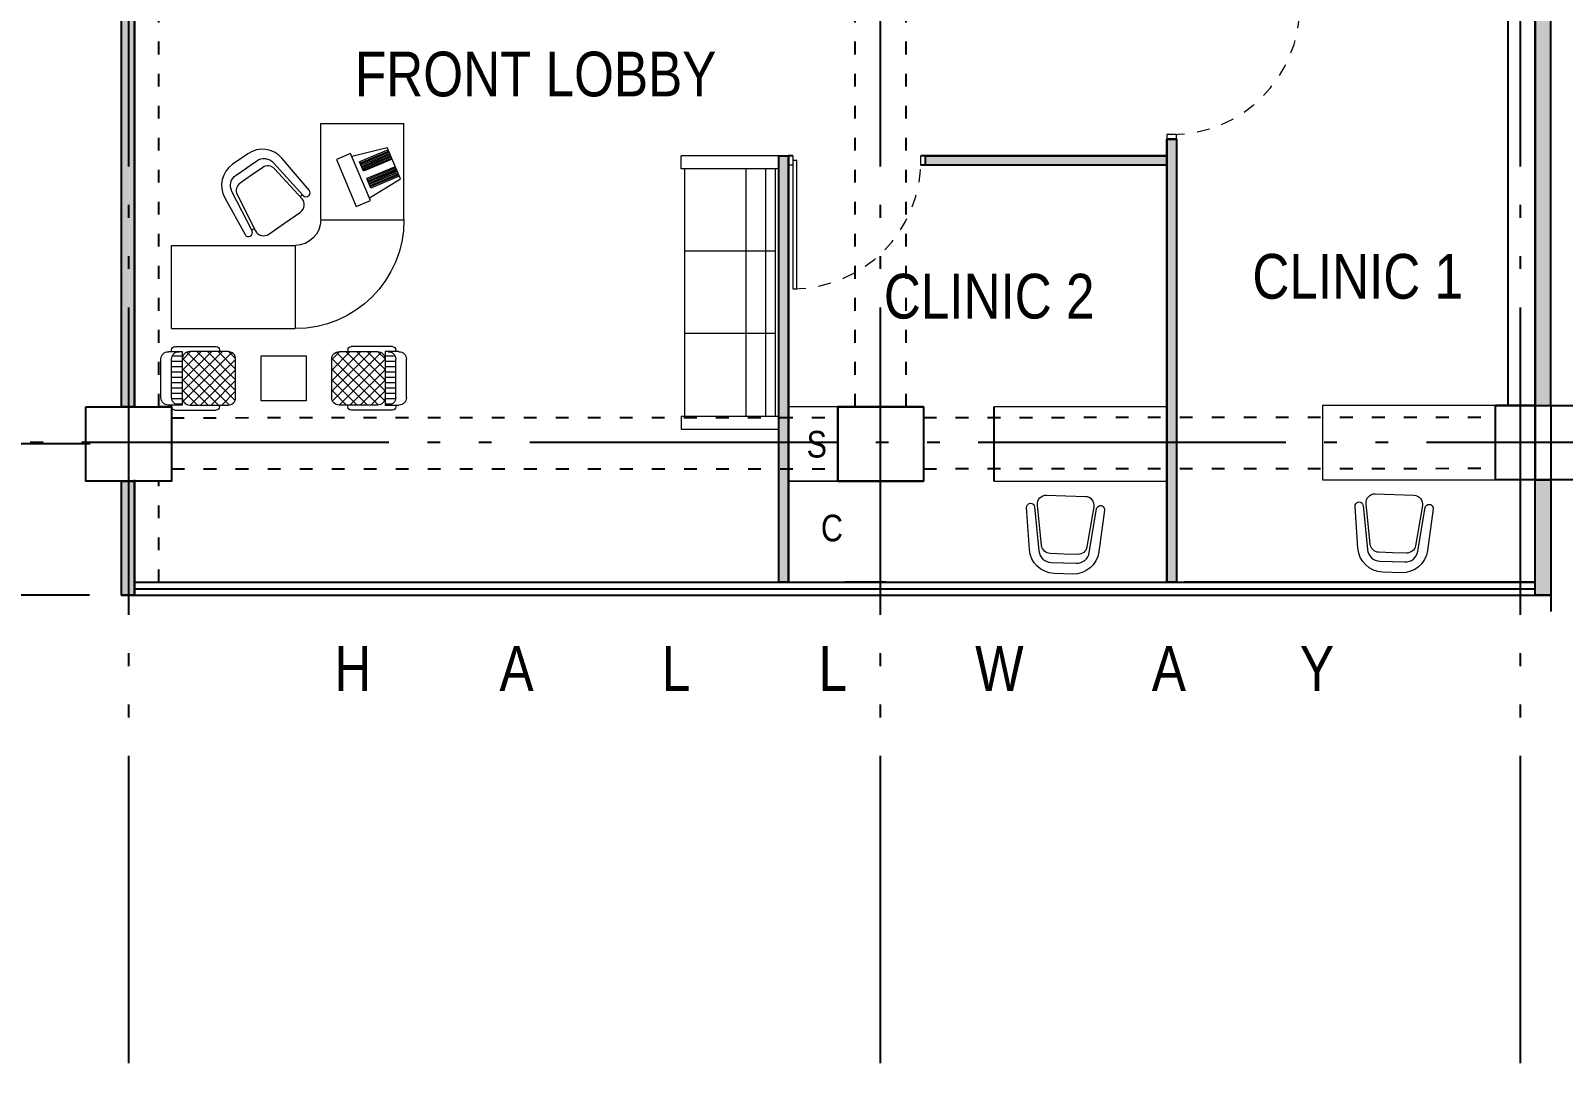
# Model space of a CAD drawing. Header units: metres. Extents: x 1770 to 2101, y 1850 to 1943.
# Drawn here: x 1782.74 to 1794.7, y 1882.57 to 1890.63 of the extents above; entities that cross this region are included whole.
import ezdxf

# ---------------------------------------------------------------- set-up
doc = ezdxf.new("R2010")
doc.units = ezdxf.units.M
for name, pattern in [('ACAD_ISO02W100', [15, 12, -3]), ('ACAD_ISO05W100', [33, 24, -3, 0, -3, 0, -3]), ('ACAD_ISO07W100', [3, 0, -3])]:
    doc.linetypes.add(name, pattern=pattern)
for name, color, linetype in [('AR-DIM 1', 7, 'Continuous'), ('COLUMN AND BEAMS', 160, 'Continuous'), ('LOLLIPOP', 80, 'ACAD_ISO05W100'), ('supurgelik', 31, 'Continuous'), ('WALLS', 30, 'Continuous')]:
    doc.layers.add(name, color=color, linetype=linetype)
doc.layers.add('DOOR', color=210, linetype='Continuous', lineweight=15)
doc.layers.add('TEFRIS1', color=161, linetype='Continuous', lineweight=15)
doc.styles.add('ATT', font='romans.shx')
doc.styles.get("Standard").update_dxf_attribs({"font": 'arial.ttf'})
doc.styles.add('style2', font='bahnschrift.ttf')
doc.dimstyles.new('Copy of 100', dxfattribs={"dimtxt": 0.2, "dimasz": 0.15, "dimexe": 0.18, "dimexo": 0.3, "dimgap": 0.09, "dimtad": 1, "dimzin": 0, "dimdsep": 46, "dimtxsty": 'style2', "dimblk": 'DOT', "dimcen": 0.09, "dimclrd": 256, "dimclre": 256, "dimclrt": 256, "dimadec": 0, "dimazin": 0, "dimtfac": 1, "dimtofl": 0, "dimtmove": 0, "dimatfit": 3, "dimldrblk": 'OBLIQUE', "dimfxl": 1, "dimtolj": 1, "dimtzin": 0, "dimarcsym": 0})

# ---------------------------------------------------------------- blocks, each defined once
blk = doc.blocks.new('dsgdsfg')
at = {"layer": 'TEFRIS1'}
h = blk.add_hatch(dxfattribs=at)
h.set_pattern_fill('_USER', color=256, scale=4.166667, angle=540, style=0, pattern_type=0)
h.set_pattern_definition([(180, (65715.266, -238641.4444), (-2e-15, 4.16666667), [])])
h.paths.add_polyline_path([(60117.6, -8253.1), (60115.1, -8253.1, 0.414214), (60109.2, -8259), (60109.2, -8289, 0.414214), (60115.1, -8294.8), (60117.6, -8294.8)])
h = blk.add_hatch(dxfattribs=at)
h.set_pattern_fill('_USER', color=256, scale=5.833333, angle=495, style=0, double=1, pattern_type=0)
h.set_pattern_definition([(225, (65715.266, -238641.4444), (-4.12478956, 4.12478956), []), (135, (65715.266, -238641.4444), (4.12478956, 4.12478956), [])])
h.paths.add_polyline_path([(60159.2, -8259, 0.414214), (60153.4, -8253.1), (60123.4, -8253.1, 0.414214), (60117.6, -8259), (60117.6, -8289, 0.414214), (60123.4, -8294.8), (60153.4, -8294.8, 0.414214), (60159.2, -8289)])
h = blk.add_hatch(dxfattribs=at)
h.set_pattern_fill('_USER', color=256, scale=5.833333, angle=495, style=0, double=1, pattern_type=0)
h.set_pattern_definition([(315, (54678.183, -238641.4444), (4.12478956, 4.12478956), []), (45, (54678.183, -238641.4444), (-4.12478956, 4.12478956), [])])
h.paths.add_polyline_path([(60234.2, -8289, 0.414214), (60240.1, -8294.8), (60270.1, -8294.8, 0.414214), (60275.9, -8289), (60275.9, -8259, 0.414214), (60270.1, -8253.1), (60240.1, -8253.1, 0.414214), (60234.2, -8259)])
h = blk.add_hatch(dxfattribs=at)
h.set_pattern_fill('_USER', color=256, scale=4.166667, angle=540, style=0, pattern_type=0)
h.set_pattern_definition([(360, (54678.1832, -238641.4444), (0, 4.16666667), [])])
h.paths.add_polyline_path([(60275.9, -8253.1), (60278.4, -8253.1, -0.414214), (60284.2, -8259), (60284.2, -8289, -0.414214), (60278.4, -8294.8), (60275.9, -8294.8)])
for p, q in [((60167.8, -8075.2), (60102.8, -8075.2)), ((60102.8, -8150.2), (60102.8, -8075.2)), ((60167.8, -8150.2), (60167.8, -8075.2)), ((60105.6, -8118.2), (60115.9, -8093.8)), ((60113.5, -8099.4), (60135.8, -8108.8)), ((60113.9, -8098.4), (60136.2, -8107.8)), ((60114.3, -8097.5), (60136.6, -8106.9)), ((60114.7, -8096.6), (60137, -8106)), ((60115.1, -8095.7), (60137.4, -8105.1)), ((60143.5, -8100.7), (60115.9, -8093.8)), ((60108.4, -8111.5), (60130.7, -8120.9)), ((60108.8, -8110.6), (60131.1, -8120)), ((60109.2, -8109.7), (60131.5, -8119.1)), ((60109.6, -8108.8), (60131.9, -8118.1)), ((60112, -8103), (60134.3, -8112.4)), ((60112.4, -8102.1), (60134.7, -8111.5)), ((60112.8, -8101.2), (60135.1, -8110.6)), ((60113.1, -8100.3), (60135.4, -8109.7)), ((60134.3, -8112.4), (60137.4, -8105.1)), ((60129.8, -8133.2), (60105.6, -8118.2)), ((60106.5, -8116.1), (60128.8, -8125.5)), ((60106.9, -8115.2), (60129.2, -8124.6)), ((60107.2, -8114.3), (60129.5, -8123.7)), ((60107.6, -8113.4), (60129.9, -8122.8)), ((60108, -8112.4), (60130.3, -8121.8)), ((60128.8, -8125.5), (60131.9, -8118.1)), ((60182, -8130.6), (60183.8, -8132.3)), ((60167.8, -8150.2), (60102.8, -8150.2)), ((60221.7, -8158.2), (60219.6, -8157.1)), ((60284.3, -8170.2), (60187.8, -8170.2)), ((60187.8, -8170.2), (60187.8, -8235.2)), ((60284.3, -8235.2), (60284.3, -8170.2)), ((60284.3, -8235.2), (60187.8, -8235.2)), ((60106.7, -8253.1), (60117.6, -8253.1)), ((60109.2, -8253.1), (60109.2, -8251.7)), ((60111.7, -8249.2), (60144.1, -8249.2)), ((60115.1, -8253.1), (60117.6, -8253.1)), ((60117.6, -8253.1), (60117.6, -8294.8)), ((60146.6, -8251.7), (60146.6, -8253.1)), ((60246.8, -8251.7), (60246.8, -8253.1)), ((60281.7, -8249.2), (60249.3, -8249.2)), ((60278.4, -8253.1), (60275.9, -8253.1)), ((60275.9, -8253.1), (60275.9, -8294.8)), ((60286.7, -8253.1), (60275.9, -8253.1)), ((60284.2, -8253.1), (60284.2, -8251.7)), ((60100.9, -8289), (60100.9, -8259)), ((60109.2, -8289), (60109.2, -8259)), ((60117.6, -8259), (60117.6, -8289)), ((60275.9, -8259), (60275.9, -8289)), ((60284.2, -8289), (60284.2, -8259)), ((60292.6, -8289), (60292.6, -8259)), ((60117.6, -8294.8), (60106.7, -8294.8)), ((60109.2, -8294.8), (60109.2, -8296.3)), ((60111.7, -8298.8), (60144.1, -8298.8)), ((60146.6, -8296.2), (60146.6, -8294.8)), ((60246.8, -8296.2), (60246.8, -8294.8)), ((60281.7, -8298.8), (60249.3, -8298.8)), ((60275.9, -8294.8), (60286.7, -8294.8)), ((60284.2, -8294.8), (60284.2, -8296.3))]:
    blk.add_line(p, q, dxfattribs=at)
for points in [[(60140, -8139.9), (60129, -8135.3), (60144.5, -8098.4), (60155.5, -8103.1)], [(60179.2, -8256.5), (60179.2, -8291.5), (60214.2, -8291.5), (60214.2, -8256.5)]]:
    blk.add_lwpolyline(points, close=True, dxfattribs=at)
for points in [[(60226.1, -8109.9), (60217.8, -8104.2, 0.375684), (60204.7, -8105.7), (60181.4, -8131.3, -1), (60176.9, -8127.1), (60198.1, -8102.2, -0.385227), (60224.7, -8098.7), (60230.6, -8102.8), (60236.6, -8106.9, -0.385227), (60242.7, -8133.1), (60226.9, -8161.7, -1), (60221.4, -8158.9), (60237.1, -8128.1, 0.375684), (60233.9, -8115.3), (60225.6, -8109.6)], [(60221.9, -8115.5), (60230.7, -8121.6, -0.374447), (60233, -8130.5), (60218.7, -8158.8, -0.455131), (60208.4, -8161.4), (60196, -8152.8), (60183.6, -8144.2, -0.455131), (60182.4, -8133.8), (60203.9, -8110.4, -0.374447), (60213.1, -8109.4), (60221.9, -8115.5)], [(60117.6, -8289, 0.414214), (60123.4, -8294.8), (60153.4, -8294.8, 0.414214), (60159.2, -8289), (60159.2, -8259, 0.414214), (60153.4, -8253.1), (60123.4, -8253.1, 0.414214), (60117.6, -8259)], [(60275.9, -8289, -0.414214), (60270.1, -8294.8), (60240.1, -8294.8, -0.414214), (60234.2, -8289), (60234.2, -8259, -0.414214), (60240.1, -8253.1), (60270.1, -8253.1, -0.414214), (60275.9, -8259)]]:
    blk.add_lwpolyline(points, format="xyb", dxfattribs=at)
for centre, radius, start, end in [((60187.8, -8150.2), 85, 180, 270), ((60187.8, -8150.2), 20, 180, 270), ((60106.7, -8259), 5.83, 90, 180), ((60111.7, -8251.7), 2.5, 89.9741, 180), ((60115.1, -8259), 5.83, 90, 180), ((60144.1, -8251.7), 2.51, 359.9513, 89.6885), ((60249.3, -8251.7), 2.51, 90.3115, 180.0487), ((60278.4, -8259), 5.83, 0, 90), ((60281.7, -8251.7), 2.5, 0, 90.0259), ((60286.7, -8259), 5.83, 0, 90), ((60106.7, -8289), 5.83, 180, 270), ((60115.1, -8289), 5.83, 180, 270), ((60278.4, -8289), 5.83, 270, 0), ((60286.7, -8289), 5.83, 270, 0), ((60111.7, -8296.3), 2.5, 180, 270.0259), ((60144.1, -8296.3), 2.51, 270.3115, 0.0487), ((60249.3, -8296.3), 2.51, 179.9513, 269.6885), ((60281.7, -8296.3), 2.5, 269.9741, 0)]:
    blk.add_arc(centre, radius, start, end, dxfattribs=at)
blk = doc.blocks.new('12PCOU03')
at = {"color": 0, "linetype": 'ByBlock'}
for p, q in [((0, 42), (30, 42)), ((0, 38), (0, 42)), ((0, 38), (30, 38)), ((1, -38), (1, 38)), ((4, -38), (4, 38)), ((10, -38), (10, 38)), ((29, 38), (29, -38)), ((30, 38), (30, 42)), ((1, 12.666667), (29, 12.666667)), ((1, -12.666667), (29, -12.666667)), ((30, -38), (0, -38)), ((0, -42), (0, -38)), ((30, -42), (0, -42)), ((30, -38), (30, -42))]:
    blk.add_line(p, q, dxfattribs=at)
at = {"color": 0, "linetype": 'ByBlock', "style": 'ATT'}
for tag, p, flags in [('ITEM', (32, 10.5), 3), ('ROOM_NUMBER', (32, 2.5), 1), ('WIDTH', (32, -6.5), 3), ('DEPTH', (32, -15.5), 3)]:
    blk.add_attdef(tag, p, '', height=6, dxfattribs=dict(at, flags=flags))
blk = doc.blocks.new('_Dot')
at = {"color": 0, "linetype": 'ByBlock', "lineweight": -2}
blk.add_line((-0.5, 0), (-1, 0), dxfattribs=at)
at = {"color": 0, "linetype": 'ByBlock', "const_width": 0.5}
blk.add_lwpolyline([(-0.25, 0, 1), (0.25, 0, 1)], format="xyb", close=True, dxfattribs=at)
blk = doc.blocks.new('*D17')
at = {"layer": 'AR-DIM 1', "lineweight": -2, "ltscale": 0.1, "transparency": 16777216}
for p, q in [((1783.205, 1891.356), (1782.091, 1891.356)), ((1782.271, 1891.206), (1782.271, 1887.551)), ((1783.205, 1887.401), (1782.091, 1887.401))]:
    blk.add_line(p, q, dxfattribs=at)
at = {"layer": 'Defpoints', "color": 0, "ltscale": 0.1, "transparency": 16777216}
for p in [(1783.505, 1891.356), (1782.271, 1887.401), (1783.505, 1887.401)]:
    blk.add_point(p, dxfattribs=at)
at = {"layer": 'AR-DIM 1', "lineweight": -2, "ltscale": 0.1, "transparency": 16777216, "xscale": 0.15, "yscale": 0.15, "zscale": 0.15}
for p, rotation in [((1782.271, 1891.356), 90), ((1782.271, 1887.401), 270)]:
    blk.add_blockref('_Dot', p, dxfattribs=dict(at, rotation=rotation))
at = {"layer": 'AR-DIM 1', "ltscale": 0.1, "transparency": 16777216, "insert": (1782.079, 1889.378), "char_height": 0.2, "attachment_point": 5, "rotation": 90, "style": 'style2'}
blk.add_mtext('\\A1;3.96M', dxfattribs=at)
blk = doc.blocks.new('_Oblique')
at = {"color": 0, "linetype": 'ByBlock', "lineweight": -2}
blk.add_line((-0.5, -0.5), (0.5, 0.5), dxfattribs=at)
blk = doc.blocks.new('*D18')
at = {"layer": 'AR-DIM 1', "lineweight": -2, "ltscale": 0.1, "transparency": 16777216}
for p, q in [((1783.205, 1887.401), (1782.091, 1887.401)), ((1782.271, 1887.251), (1782.271, 1886.371)), ((1783.2, 1886.221), (1782.091, 1886.221))]:
    blk.add_line(p, q, dxfattribs=at)
at = {"layer": 'Defpoints', "color": 0, "ltscale": 0.1, "transparency": 16777216}
for p in [(1783.505, 1887.401), (1782.271, 1886.221), (1783.5, 1886.221)]:
    blk.add_point(p, dxfattribs=at)
at = {"layer": 'AR-DIM 1', "lineweight": -2, "ltscale": 0.1, "transparency": 16777216, "xscale": 0.15, "yscale": 0.15, "zscale": 0.15}
for p, rotation in [((1782.271, 1887.401), 90), ((1782.271, 1886.221), 270)]:
    blk.add_blockref('_Dot', p, dxfattribs=dict(at, rotation=rotation))
at = {"layer": 'AR-DIM 1', "ltscale": 0.1, "transparency": 16777216, "insert": (1782.079, 1886.811), "char_height": 0.2, "attachment_point": 5, "rotation": 90, "style": 'style2'}
blk.add_mtext('\\A1;1.18M', dxfattribs=at)
blk = doc.blocks.new('*D19')
at = {"layer": 'AR-DIM 1', "lineweight": -2, "ltscale": 0.1, "transparency": 16777216}
for p, q in [((1783.15, 1895.381), (1781.384, 1895.381)), ((1781.564, 1886.371), (1781.564, 1895.231)), ((1783.15, 1886.221), (1781.384, 1886.221))]:
    blk.add_line(p, q, dxfattribs=at)
at = {"layer": 'Defpoints', "color": 0, "ltscale": 0.1, "transparency": 16777216}
for p in [(1781.564, 1895.381), (1783.45, 1895.381), (1783.45, 1886.221)]:
    blk.add_point(p, dxfattribs=at)
at = {"layer": 'AR-DIM 1', "lineweight": -2, "ltscale": 0.1, "transparency": 16777216, "xscale": 0.15, "yscale": 0.15, "zscale": 0.15}
for p, rotation in [((1781.564, 1895.381), 90), ((1781.564, 1886.221), 270)]:
    blk.add_blockref('_Dot', p, dxfattribs=dict(at, rotation=rotation))
at = {"layer": 'AR-DIM 1', "ltscale": 0.1, "transparency": 16777216, "insert": (1781.372, 1890.801), "char_height": 0.2, "attachment_point": 5, "rotation": 90, "style": 'style2'}
blk.add_mtext('\\A1;9.16M', dxfattribs=at)

msp = doc.modelspace()

# ---------------------------------------------------------------- hatches: boundary and pattern name
at = {"layer": 'WALLS', "ltscale": 0.1}
h = msp.add_hatch(color=256, dxfattribs=at)
h.dxf.hatch_style = 1
h.paths.add_polyline_path([(1783.55, 1891.051), (1783.505, 1891.051), (1783.505, 1887.691), (1783.55, 1887.691)])
h.paths.add_polyline_path([(1783.505, 1891.051), (1783.45, 1891.051), (1783.45, 1887.691), (1783.505, 1887.691)])
h = msp.add_hatch(color=256, dxfattribs=at)
h.dxf.hatch_style = 1
h.paths.add_polyline_path([(1794.607, 1891.051), (1794.485, 1891.051), (1794.485, 1887.701), (1794.607, 1887.701)])
h = msp.add_hatch(color=256, dxfattribs=at)
h.dxf.hatch_style = 1
h.paths.add_polyline_path([(1791.61, 1889.651), (1790.485, 1889.651), (1790.485, 1889.576), (1791.61, 1889.576)])
h.paths.add_polyline_path([(1790.46, 1889.651), (1789.725, 1889.651), (1789.725, 1889.576), (1790.46, 1889.576)])
h.paths.add_polyline_path([(1790.485, 1889.651), (1790.46, 1889.651), (1790.46, 1889.576), (1790.485, 1889.576)])
h.paths.add_polyline_path([(1791.685, 1889.781), (1791.61, 1889.781), (1791.61, 1887.609), (1791.685, 1887.609)])
h.paths.add_polyline_path([(1791.685, 1887.609), (1791.61, 1887.609), (1791.61, 1887.209), (1791.685, 1887.209)])
h.paths.add_polyline_path([(1791.685, 1887.209), (1791.61, 1887.209), (1791.61, 1886.321), (1791.685, 1886.321)])
h = msp.add_hatch(color=256, dxfattribs=at)
h.dxf.hatch_style = 1
h.paths.add_polyline_path([(1788.655, 1887.208), (1788.58, 1887.208), (1788.58, 1886.321), (1788.655, 1886.321)])
h.paths.add_polyline_path([(1788.655, 1887.608), (1788.58, 1887.608), (1788.58, 1887.208), (1788.655, 1887.208)])
h.paths.add_polyline_path([(1788.655, 1889.651), (1788.58, 1889.651), (1788.58, 1887.608), (1788.655, 1887.608)])
h = msp.add_hatch(color=256, dxfattribs=at)
h.dxf.hatch_style = 1
h.paths.add_polyline_path([(1794.607, 1887.121), (1794.485, 1887.121), (1794.485, 1886.221), (1794.607, 1886.221)])
h = msp.add_hatch(color=256, dxfattribs=at)
h.dxf.hatch_style = 1
h.paths.add_polyline_path([(1783.55, 1887.111), (1783.505, 1887.111), (1783.505, 1886.221), (1783.55, 1886.221)])
h.paths.add_polyline_path([(1783.505, 1887.111), (1783.45, 1887.111), (1783.45, 1886.221), (1783.505, 1886.221)])

# ---------------------------------------------------------------- linework, layer by layer
for p, q in [((1783.55, 1887.691), (1783.55, 1891.051)), ((1794.485, 1887.701), (1794.485, 1891.051)), ((1794.607, 1887.701), (1794.607, 1891.051)), ((1791.61, 1889.781), (1791.685, 1889.781)), ((1791.61, 1889.781), (1791.61, 1886.321)), ((1791.685, 1889.781), (1791.61, 1889.781)), ((1791.685, 1889.781), (1791.685, 1886.321)), ((1788.58, 1886.321), (1788.58, 1889.651)), ((1788.58, 1889.651), (1788.655, 1889.651)), ((1788.655, 1886.321), (1788.655, 1889.651)), ((1788.69, 1889.651), (1788.655, 1889.651)), ((1791.61, 1889.651), (1789.69, 1889.651)), ((1789.725, 1889.576), (1789.725, 1889.651)), ((1791.61, 1889.576), (1789.689, 1889.576)), ((1783.55, 1887.691), (1783.84, 1887.691)), ((1789.04, 1887.691), (1789.04, 1887.111)), ((1789.71, 1887.691), (1789.04, 1887.691)), ((1790.26, 1887.111), (1790.26, 1887.691)), ((1794.175, 1887.121), (1794.175, 1887.701)), ((1794.485, 1887.701), (1794.175, 1887.701)), ((1794.485, 1887.121), (1794.485, 1887.701)), ((1783.55, 1886.321), (1783.55, 1887.121)), ((1794.485, 1887.121), (1794.175, 1887.121)), ((1794.485, 1886.321), (1794.485, 1887.121)), ((1789.04, 1887.111), (1789.71, 1887.111)), ((1783.55, 1886.321), (1785.835, 1886.321)), ((1785.835, 1886.321), (1786.745, 1886.321)), ((1786.745, 1886.321), (1789.095, 1886.321)), ((1789.415, 1886.321), (1789.095, 1886.321)), ((1789.415, 1886.321), (1792.19, 1886.321)), ((1794.485, 1886.321), (1791.745, 1886.321)), ((1792.19, 1886.321), (1793.095, 1886.321)), ((1793.095, 1886.321), (1794.485, 1886.321))]:
    msp.add_line(p, q)
at = {"layer": 'COLUMN AND BEAMS', "linetype": 'ACAD_ISO07W100', "ltscale": 0.05}
for p, q in [((1783.74, 1887.691), (1783.74, 1891.051)), ((1789.175, 1887.691), (1789.175, 1891.051)), ((1789.575, 1887.691), (1789.575, 1891.051)), ((1783.839, 1887.606), (1789.04, 1887.608)), ((1789.71, 1887.608), (1794.174, 1887.611)), ((1783.84, 1887.206), (1789.04, 1887.208)), ((1789.71, 1887.208), (1794.175, 1887.211)), ((1783.74, 1886.321), (1783.74, 1887.111))]:
    msp.add_line(p, q, dxfattribs=at)
at = {"layer": 'COLUMN AND BEAMS'}
for p, q in [((1794.275, 1887.701), (1794.275, 1891.052)), ((1783.84, 1887.691), (1783.74, 1887.691)), ((1794.175, 1887.701), (1794.275, 1887.701))]:
    msp.add_line(p, q, dxfattribs=at)
for points in [[(1783.17, 1887.691), (1783.84, 1887.691), (1783.84, 1887.111), (1783.17, 1887.111)], [(1789.04, 1887.691), (1789.71, 1887.691), (1789.71, 1887.111), (1789.04, 1887.111)], [(1794.175, 1887.701), (1794.485, 1887.701), (1794.485, 1887.121), (1794.175, 1887.121)], [(1794.175, 1887.701), (1794.845, 1887.701), (1794.845, 1887.121), (1794.175, 1887.121)]]:
    msp.add_lwpolyline(points, close=True, dxfattribs=at)
msp.add_lwpolyline([(1783.55, 1887.691), (1783.84, 1887.691), (1783.84, 1887.121)], dxfattribs=at)
at = {"layer": 'DOOR', "ltscale": 0.1}
for p, q in [((1788.655, 1889.651), (1788.69, 1889.651)), ((1788.69, 1889.651), (1788.69, 1889.576)), ((1788.69, 1889.613), (1788.69, 1888.613)), ((1788.72, 1889.613), (1788.69, 1889.613)), ((1788.72, 1888.613), (1788.72, 1889.613)), ((1788.69, 1888.613), (1788.72, 1888.613))]:
    msp.add_line(p, q, dxfattribs=at)
for points in [[(1791.61, 1889.816), (1791.61, 1889.781), (1791.685, 1889.781), (1791.685, 1889.816)], [(1788.655, 1889.651), (1788.69, 1889.651), (1788.69, 1889.576), (1788.655, 1889.576)], [(1789.69, 1889.651), (1789.725, 1889.651), (1789.725, 1889.576), (1789.69, 1889.576)]]:
    msp.add_lwpolyline(points, close=True, dxfattribs=at)
at = {"layer": 'DOOR', "linetype": 'ACAD_ISO02W100', "ltscale": 0.008}
for centre in [(1791.647, 1890.816), (1788.69, 1889.613)]:
    msp.add_arc(centre, 1, 270, 0, dxfattribs=at)
at = {"layer": 'LOLLIPOP', "ltscale": 0.1}
for p, q in [((1783.505, 1882.567), (1783.505, 1899.021)), ((1789.375, 1882.567), (1789.375, 1899.021)), ((1794.37, 1882.567), (1794.37, 1899.021)), ((1779.637, 1887.416), (1807.012, 1887.416))]:
    msp.add_line(p, q, dxfattribs=at)
at = {"layer": 'TEFRIS1', "ltscale": 0.1}
for p, q in [((1791.61, 1889.576), (1790.81, 1889.576)), ((1791.61, 1887.691), (1791.61, 1887.111)), ((1794.175, 1887.701), (1794.175, 1887.121)), ((1789.04, 1887.111), (1788.655, 1887.111))]:
    msp.add_line(p, q, dxfattribs=at)
at = {"layer": 'TEFRIS1'}
for p, q in [((1790.26, 1887.691), (1790.26, 1887.111)), ((1791.61, 1887.691), (1790.26, 1887.691)), ((1792.825, 1887.701), (1792.825, 1887.121)), ((1794.175, 1887.701), (1792.825, 1887.701)), ((1792.825, 1887.121), (1794.175, 1887.121)), ((1790.26, 1887.111), (1791.61, 1887.111))]:
    msp.add_line(p, q, dxfattribs=at)
at = {"layer": 'TEFRIS1', "ltscale": 0.1}
for points in [[(1789.04, 1887.691), (1788.655, 1887.691), (1788.655, 1887.111), (1789.04, 1887.111)], [(1789.375, 1887.111), (1788.655, 1887.111), (1788.655, 1886.321), (1789.375, 1886.321)]]:
    msp.add_lwpolyline(points, close=True, dxfattribs=at)
at = {"layer": 'TEFRIS1'}
for points in [[(1790.807, 1886.542), (1790.699, 1886.546, -0.374447), (1790.632, 1886.609), (1790.599, 1886.924, -0.455131), (1790.671, 1887.002), (1790.822, 1886.997), (1790.973, 1886.992, -0.455131), (1791.039, 1886.91), (1790.985, 1886.597, -0.374447), (1790.914, 1886.539), (1790.807, 1886.542)], [(1793.372, 1886.552), (1793.264, 1886.556, -0.374447), (1793.197, 1886.619), (1793.164, 1886.934, -0.455131), (1793.236, 1887.012), (1793.387, 1887.007), (1793.538, 1887.002, -0.455131), (1793.604, 1886.92), (1793.55, 1886.607, -0.374447), (1793.479, 1886.549), (1793.372, 1886.552)], [(1790.802, 1886.473), (1790.902, 1886.47, 0.375684), (1791.004, 1886.553), (1791.061, 1886.894, -1), (1791.122, 1886.884), (1791.079, 1886.559, -0.385227), (1790.874, 1886.386), (1790.802, 1886.388), (1790.729, 1886.391, -0.385227), (1790.536, 1886.577), (1790.514, 1886.904, -1), (1790.576, 1886.91), (1790.611, 1886.566, 0.375684), (1790.707, 1886.476), (1790.807, 1886.473)], [(1793.367, 1886.483), (1793.467, 1886.48, 0.375684), (1793.569, 1886.563), (1793.626, 1886.904, -1), (1793.687, 1886.894), (1793.644, 1886.569, -0.385227), (1793.439, 1886.396), (1793.367, 1886.398), (1793.294, 1886.401, -0.385227), (1793.101, 1886.587), (1793.079, 1886.914, -1), (1793.141, 1886.92), (1793.176, 1886.576, 0.375684), (1793.272, 1886.486), (1793.372, 1886.483)]]:
    msp.add_lwpolyline(points, format="xyb", dxfattribs=at)
at = {"layer": 'WALLS', "ltscale": 0.1}
for p, q in [((1783.45, 1887.691), (1783.45, 1891.051)), ((1783.55, 1887.691), (1783.55, 1891.051)), ((1794.607, 1887.701), (1794.607, 1886.093)), ((1783.45, 1886.221), (1783.45, 1887.111)), ((1783.55, 1886.221), (1783.55, 1887.111)), ((1783.55, 1886.321), (1794.485, 1886.321)), ((1783.45, 1886.221), (1794.607, 1886.221)), ((1783.55, 1886.271), (1794.485, 1886.271))]:
    msp.add_line(p, q, dxfattribs=at)
for points in [[(1783.45, 1891.051), (1783.55, 1891.051), (1783.55, 1887.691), (1783.45, 1887.691)], [(1794.485, 1887.701), (1794.607, 1887.701), (1794.607, 1891.051), (1794.485, 1891.051)], [(1791.61, 1889.781), (1791.685, 1889.781), (1791.685, 1886.321), (1791.61, 1886.321)], [(1788.58, 1889.651), (1788.655, 1889.651), (1788.655, 1886.321), (1788.58, 1886.321)], [(1789.725, 1889.651), (1791.61, 1889.651), (1791.61, 1889.576), (1789.725, 1889.576)], [(1794.485, 1887.121), (1794.607, 1887.121), (1794.607, 1886.221), (1794.485, 1886.221)], [(1783.45, 1887.111), (1783.55, 1887.111), (1783.55, 1886.221), (1783.45, 1886.221)]]:
    msp.add_lwpolyline(points, close=True, dxfattribs=at)

# ---------------------------------------------------------------- block references
at = {"layer": 'supurgelik', "xscale": -0.01, "yscale": 0.01, "zscale": 0.01}
msp.add_blockref('dsgdsfg', (2386.682, 1970.653), dxfattribs=at)
at = {"layer": 'TEFRIS1', "xscale": -0.0254, "yscale": 0.0254, "zscale": 0.0254}
msp.add_blockref('12PCOU03', (1788.58, 1888.584), dxfattribs=at)

# ---------------------------------------------------------------- texts
at = {"layer": 'LOLLIPOP', "ltscale": 0.1, "attachment_point": 1}
for s, width, gutter_width, insert, char_height in [('{\\fBahnschrift Light SemiCondensed|b0|i0|c0|p34;FRONT LOBBY}', 4.28488, 1.746, (1785.271, 1890.463), 0.34913), ('{\\fBahnschrift Light SemiCondensed|b0|i0|c0|p34;CLINIC 1}', 4.28488, 1.746, (1792.277, 1888.884), 0.34913), ('{\\fBahnschrift Light SemiCondensed|b0|i0|c0|p34;CLINIC 2}', 4.28488, 1.746, (1789.4, 1888.729), 0.34913), ('{\\fBahnschrift Light SemiCondensed|b0|i0|c0|p34;S}', 2.55104, 1.039, (1788.797, 1887.503), 0.20786), ('{\\fBahnschrift Light SemiCondensed|b0|i0|c0|p34;C}', 2.55104, 1.039, (1788.909, 1886.849), 0.20786), ('{\\fBahnschrift Light SemiCondensed|b0|i0|c0|p34;H         A         L         L         W         A        Y}', 9.29786, 1.746, (1785.11, 1885.823), 0.349131)]:
    msp.add_mtext_dynamic_manual_height_columns(s, width=width, gutter_width=gutter_width, heights=[0], dxfattribs=dict(at, insert=insert, char_height=char_height))

# ---------------------------------------------------------------- dimensions: what is measured, and where the dimension line sits
at = {"layer": 'AR-DIM 1', "ltscale": 0.1}
for base, p1, p2, override, picture, middle in [((1781.564, 1895.381), (1783.45, 1886.221), (1783.45, 1895.381), {"dimpost": 'M'}, '*D19', (1781.372, 1890.801)), ((1782.270850533, 1887.400563479), (1783.504533441, 1891.355563479), (1783.504533441, 1887.400563479), {"dimpost": 'M', "dimtmove": 1}, '*D17', (1782.078787259, 1889.378063479)), ((1782.271, 1886.221), (1783.505, 1887.401), (1783.5, 1886.221), {"dimpost": 'M', "dimtmove": 1}, '*D18', (1782.079, 1886.811))]:
    dim = msp.add_linear_dim(base=base, p1=p1, p2=p2, angle=90, dimstyle='Copy of 100', override=override, dxfattribs=at)
    dim.commit()
    dim.dimension.update_dxf_attribs({"geometry": picture, "text_midpoint": middle})

doc.saveas('drawing.dxf')
